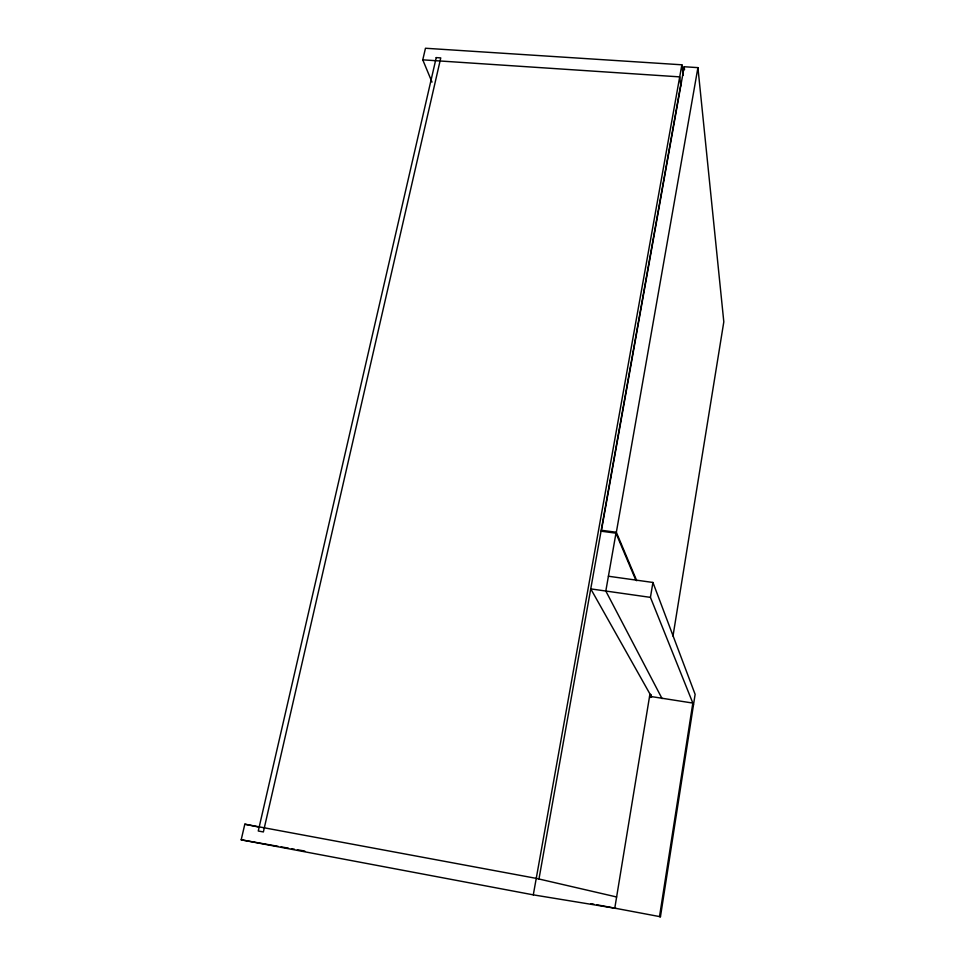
<?xml version="1.0" encoding="UTF-8"?>
<svg xmlns="http://www.w3.org/2000/svg" width="965" height="965" viewBox="0 0 965 965"><rect width="100%" height="100%" fill="white"/><g stroke="black" fill="none" stroke-linecap="round" stroke-linejoin="round"><path stroke-width="1.45" d="M649.578 696.308L692.834 703.075L659.505 916.605L660.446 916.75L695.126 694.354L652.931 582.462L608.408 576.238M672.991 636.08L723.81 321.852L697.924 67.634L684.185 66.742L601.472 530.28L616.346 532.27L636.755 580.749M614.777 908.186L649.94 694.076M650.639 697.514L651.122 694.559M693.509 704.752L650.434 597.371L652.931 582.462M601.074 531.196L615.972 533.175L605.815 591.026L662.074 698.612M616.346 532.27L697.924 67.634M616.623 896.98L536.238 878.367L244.821 824.194L241.19 839.815L533.295 894.857L681.869 64.8L425.469 48.25L422.767 59.842L432.006 82.109M538.965 879.006L680.699 84.896M422.767 59.842L679.71 76.874L680.82 85.837M650.434 597.371L590.773 588.891L651.652 697.007M533.295 894.857L616.056 908.403M241.19 839.815L278.161 846.353M281.117 846.872L288.511 848.187M291.466 848.705L294.434 849.236M297.389 849.755L304.783 851.058M591.002 903.686L593.957 904.241M596.901 904.796L660.446 916.75M244.821 824.194L259.488 827.222M615.972 533.175L635.911 580.339M681.869 64.8L683.124 75.258M684.185 66.742L684.535 69.733M436.24 57.598L258.27 831.01L263.373 831.951L440.764 57.9L436.24 57.598"/></g></svg>
